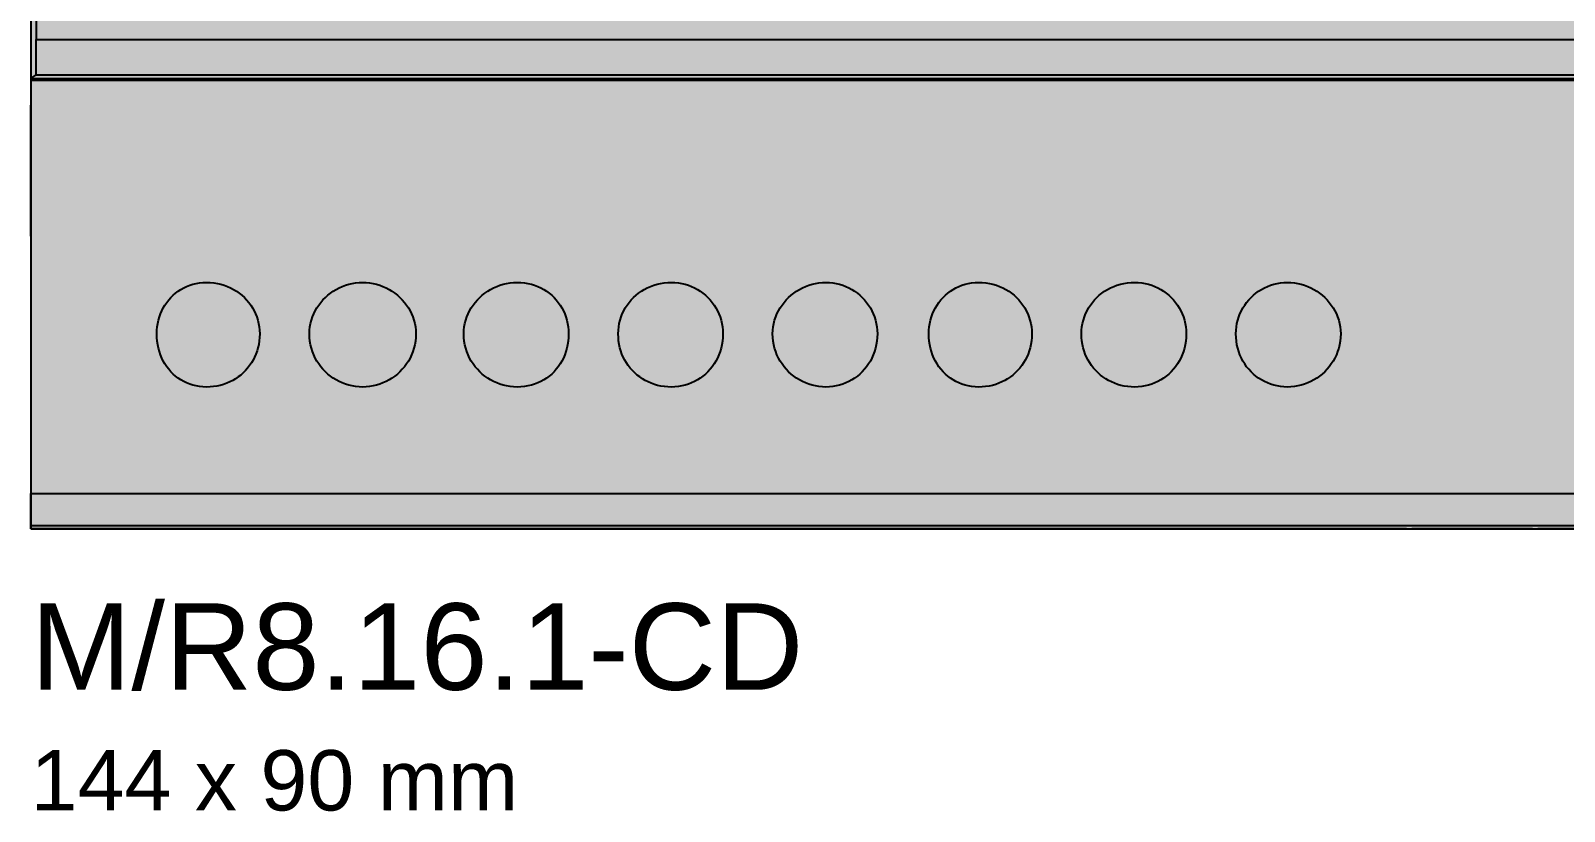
# Model space of a CAD drawing. Header units: millimetres. Extents: x 0 to 966, y -664 to 90.
# Drawn here: x 750 to 826.2, y -14 to 24.8 of the extents above; entities that cross this region are included whole.
import ezdxf

# ---------------------------------------------------------------- set-up
doc = ezdxf.new("R2010")
doc.units = ezdxf.units.MM
for name, color, linetype in [('HDL_BODY', 7, 'Continuous'), ('HDL_COLOUR', 7, 'Continuous'), ('HDL_DETAIL', 7, 'Continuous')]:
    doc.layers.add(name, color=color, linetype=linetype)
doc.styles.add('HDL_ARIAL', font='arial.ttf')

# ---------------------------------------------------------------- blocks, each defined once
blk = doc.blocks.new('M_R8.16.1-CD_FRONT')
at = {"layer": 'HDL_BODY', "true_color": 0x202126}
blk.add_hatch(color=250, dxfattribs=at).paths.add_polyline_path([(0, 0), (144, 0), (144, 90), (0, 90)])
at = {"layer": 'HDL_BODY', "true_color": 0x2a2a30}
blk.add_hatch(color=250, dxfattribs=at).paths.add_polyline_path([(0.4, 20.52), (143.6, 20.52), (143.6, 68.31), (0.4, 68.31)])
at = {"layer": 'HDL_BODY', "true_color": 0x23242a}
blk.add_hatch(color=250, dxfattribs=at).paths.add_polyline_path([(0.4, 0.5), (143.6, 0.5), (143.6, 19.8), (0.4, 19.8)])
at = {"layer": 'HDL_COLOUR', "true_color": 0x18191d}
for points in [[(11.376, 9.696), (11.371, 9.518), (11.354, 9.343), (11.328, 9.173), (11.291, 9.007), (11.245, 8.845), (11.189, 8.689), (11.124, 8.538), (11.05, 8.392), (10.967, 8.252), (10.877, 8.118), (10.778, 7.99), (10.671, 7.87), (10.558, 7.756), (10.437, 7.65), (10.309, 7.551), (10.175, 7.46), (10.035, 7.378), (9.889, 7.304), (9.738, 7.239), (9.581, 7.183), (9.42, 7.136), (9.254, 7.1), (9.083, 7.073), (8.909, 7.057), (8.731, 7.052), (8.556, 7.058), (8.386, 7.075), (8.219, 7.104), (8.058, 7.144), (7.901, 7.194), (7.749, 7.254), (7.603, 7.324), (7.463, 7.404), (7.329, 7.493), (7.202, 7.591), (7.081, 7.697), (6.967, 7.812), (6.86, 7.934), (6.761, 8.064), (6.671, 8.201), (6.588, 8.344), (6.514, 8.494), (6.449, 8.651), (6.393, 8.812), (6.346, 8.98), (6.309, 9.152), (6.283, 9.329), (6.267, 9.51), (6.261, 9.696), (6.267, 9.871), (6.283, 10.042), (6.309, 10.211), (6.346, 10.375), (6.393, 10.535), (6.449, 10.69), (6.514, 10.841), (6.588, 10.986), (6.671, 11.125), (6.761, 11.257), (6.86, 11.384), (6.967, 11.503), (7.081, 11.615), (7.202, 11.719), (7.329, 11.815), (7.463, 11.903), (7.603, 11.982), (7.749, 12.051), (7.901, 12.111), (8.058, 12.161), (8.219, 12.2), (8.386, 12.229), (8.556, 12.246), (8.731, 12.252), (8.916, 12.246), (9.097, 12.229), (9.275, 12.2), (9.447, 12.161), (9.614, 12.111), (9.776, 12.051), (9.933, 11.982), (10.083, 11.903), (10.226, 11.815), (10.363, 11.719), (10.493, 11.615), (10.615, 11.503), (10.73, 11.384), (10.836, 11.257), (10.934, 11.125), (11.023, 10.986), (11.103, 10.841), (11.173, 10.69), (11.234, 10.535), (11.284, 10.375), (11.324, 10.211), (11.353, 10.042), (11.37, 9.871), (11.376, 9.696)], [(19.136, 9.696), (19.13, 9.51), (19.111, 9.329), (19.08, 9.152), (19.038, 8.98), (18.985, 8.812), (18.921, 8.651), (18.847, 8.494), (18.764, 8.344), (18.671, 8.201), (18.569, 8.064), (18.46, 7.934), (18.342, 7.812), (18.217, 7.697), (18.086, 7.591), (17.947, 7.493), (17.803, 7.404), (17.654, 7.324), (17.499, 7.254), (17.34, 7.194), (17.176, 7.144), (17.009, 7.104), (16.839, 7.075), (16.666, 7.058), (16.49, 7.052), (16.315, 7.058), (16.142, 7.075), (15.972, 7.104), (15.805, 7.144), (15.641, 7.194), (15.482, 7.254), (15.327, 7.324), (15.177, 7.404), (15.033, 7.493), (14.895, 7.591), (14.763, 7.697), (14.639, 7.812), (14.521, 7.934), (14.411, 8.064), (14.31, 8.201), (14.217, 8.344), (14.134, 8.494), (14.06, 8.651), (13.996, 8.812), (13.943, 8.98), (13.901, 9.152), (13.87, 9.329), (13.851, 9.51), (13.845, 9.696), (13.851, 9.871), (13.87, 10.042), (13.901, 10.211), (13.943, 10.375), (13.996, 10.535), (14.06, 10.69), (14.134, 10.841), (14.217, 10.986), (14.31, 11.125), (14.411, 11.257), (14.521, 11.384), (14.639, 11.503), (14.763, 11.615), (14.895, 11.719), (15.033, 11.815), (15.177, 11.903), (15.327, 11.982), (15.482, 12.051), (15.641, 12.111), (15.805, 12.161), (15.972, 12.2), (16.142, 12.229), (16.315, 12.246), (16.49, 12.252), (16.666, 12.246), (16.839, 12.229), (17.009, 12.2), (17.176, 12.161), (17.34, 12.111), (17.499, 12.051), (17.654, 11.982), (17.803, 11.903), (17.947, 11.815), (18.086, 11.719), (18.217, 11.615), (18.342, 11.503), (18.46, 11.384), (18.569, 11.257), (18.671, 11.125), (18.764, 10.986), (18.847, 10.841), (18.921, 10.69), (18.985, 10.535), (19.038, 10.375), (19.08, 10.211), (19.111, 10.042), (19.13, 9.871), (19.136, 9.696)], [(26.719, 9.696), (26.714, 9.51), (26.698, 9.329), (26.671, 9.152), (26.634, 8.98), (26.587, 8.812), (26.531, 8.651), (26.465, 8.494), (26.39, 8.344), (26.306, 8.201), (26.213, 8.064), (26.112, 7.934), (26.003, 7.812), (25.886, 7.697), (25.762, 7.591), (25.63, 7.493), (25.491, 7.404), (25.346, 7.324), (25.194, 7.254), (25.036, 7.194), (24.872, 7.144), (24.702, 7.104), (24.527, 7.075), (24.347, 7.058), (24.162, 7.052), (23.987, 7.058), (23.814, 7.075), (23.643, 7.104), (23.476, 7.144), (23.313, 7.194), (23.154, 7.254), (22.999, 7.324), (22.849, 7.404), (22.705, 7.493), (22.567, 7.591), (22.435, 7.697), (22.31, 7.812), (22.193, 7.934), (22.083, 8.064), (21.982, 8.201), (21.889, 8.344), (21.806, 8.494), (21.732, 8.651), (21.668, 8.812), (21.615, 8.98), (21.573, 9.152), (21.542, 9.329), (21.523, 9.51), (21.517, 9.696), (21.523, 9.871), (21.542, 10.042), (21.573, 10.211), (21.615, 10.375), (21.668, 10.535), (21.732, 10.69), (21.806, 10.841), (21.889, 10.986), (21.982, 11.125), (22.083, 11.257), (22.193, 11.384), (22.31, 11.503), (22.435, 11.615), (22.567, 11.719), (22.705, 11.815), (22.849, 11.903), (22.999, 11.982), (23.154, 12.051), (23.313, 12.111), (23.476, 12.161), (23.643, 12.2), (23.814, 12.229), (23.987, 12.246), (24.162, 12.252), (24.347, 12.246), (24.527, 12.229), (24.702, 12.2), (24.872, 12.161), (25.036, 12.111), (25.194, 12.051), (25.346, 11.982), (25.491, 11.903), (25.63, 11.815), (25.762, 11.719), (25.886, 11.615), (26.003, 11.503), (26.112, 11.384), (26.213, 11.257), (26.306, 11.125), (26.39, 10.986), (26.465, 10.841), (26.531, 10.69), (26.587, 10.535), (26.634, 10.375), (26.671, 10.211), (26.698, 10.042), (26.714, 9.871), (26.719, 9.696)], [(34.39, 9.696), (34.384, 9.51), (34.366, 9.329), (34.338, 9.152), (34.298, 8.98), (34.248, 8.812), (34.189, 8.651), (34.119, 8.494), (34.04, 8.344), (33.953, 8.201), (33.857, 8.064), (33.752, 7.934), (33.64, 7.812), (33.521, 7.697), (33.395, 7.591), (33.262, 7.493), (33.123, 7.404), (32.978, 7.324), (32.828, 7.254), (32.672, 7.194), (32.512, 7.144), (32.348, 7.104), (32.18, 7.075), (32.008, 7.058), (31.833, 7.052), (31.655, 7.057), (31.481, 7.073), (31.311, 7.1), (31.145, 7.136), (30.983, 7.183), (30.827, 7.239), (30.675, 7.304), (30.53, 7.378), (30.389, 7.46), (30.255, 7.551), (30.128, 7.65), (30.007, 7.756), (29.893, 7.87), (29.787, 7.99), (29.688, 8.118), (29.597, 8.252), (29.515, 8.392), (29.441, 8.538), (29.376, 8.689), (29.32, 8.845), (29.273, 9.007), (29.237, 9.173), (29.21, 9.343), (29.194, 9.518), (29.188, 9.696), (29.194, 9.871), (29.212, 10.042), (29.241, 10.211), (29.28, 10.375), (29.331, 10.535), (29.391, 10.69), (29.461, 10.841), (29.541, 10.986), (29.63, 11.125), (29.728, 11.257), (29.835, 11.384), (29.949, 11.503), (30.072, 11.615), (30.202, 11.719), (30.338, 11.815), (30.482, 11.903), (30.632, 11.982), (30.788, 12.051), (30.95, 12.111), (31.117, 12.161), (31.29, 12.2), (31.467, 12.229), (31.648, 12.246), (31.833, 12.252), (32.008, 12.246), (32.18, 12.229), (32.348, 12.2), (32.512, 12.161), (32.672, 12.111), (32.828, 12.051), (32.978, 11.982), (33.123, 11.903), (33.262, 11.815), (33.395, 11.719), (33.521, 11.615), (33.64, 11.503), (33.752, 11.384), (33.857, 11.257), (33.953, 11.125), (34.04, 10.986), (34.119, 10.841), (34.189, 10.69), (34.248, 10.535), (34.298, 10.375), (34.338, 10.211), (34.366, 10.042), (34.384, 9.871), (34.39, 9.696)], [(42.062, 9.696), (42.056, 9.51), (42.039, 9.329), (42.01, 9.152), (41.971, 8.98), (41.921, 8.812), (41.861, 8.651), (41.792, 8.494), (41.713, 8.344), (41.625, 8.201), (41.529, 8.064), (41.425, 7.934), (41.313, 7.812), (41.194, 7.697), (41.067, 7.591), (40.934, 7.493), (40.795, 7.404), (40.65, 7.324), (40.5, 7.254), (40.345, 7.194), (40.185, 7.144), (40.02, 7.104), (39.852, 7.075), (39.68, 7.058), (39.506, 7.052), (39.33, 7.058), (39.157, 7.075), (38.987, 7.104), (38.82, 7.144), (38.656, 7.194), (38.497, 7.254), (38.342, 7.324), (38.193, 7.404), (38.049, 7.493), (37.91, 7.591), (37.779, 7.697), (37.654, 7.812), (37.536, 7.934), (37.426, 8.064), (37.325, 8.201), (37.232, 8.344), (37.149, 8.494), (37.075, 8.651), (37.011, 8.812), (36.958, 8.98), (36.916, 9.152), (36.885, 9.329), (36.866, 9.51), (36.86, 9.696), (36.866, 9.871), (36.885, 10.042), (36.916, 10.211), (36.958, 10.375), (37.011, 10.535), (37.075, 10.69), (37.149, 10.841), (37.232, 10.986), (37.325, 11.125), (37.426, 11.257), (37.536, 11.384), (37.654, 11.503), (37.779, 11.615), (37.91, 11.719), (38.049, 11.815), (38.193, 11.903), (38.342, 11.982), (38.497, 12.051), (38.656, 12.111), (38.82, 12.161), (38.987, 12.2), (39.157, 12.229), (39.33, 12.246), (39.506, 12.252), (39.68, 12.246), (39.852, 12.229), (40.02, 12.2), (40.185, 12.161), (40.345, 12.111), (40.5, 12.051), (40.65, 11.982), (40.795, 11.903), (40.934, 11.815), (41.067, 11.719), (41.194, 11.615), (41.313, 11.503), (41.425, 11.384), (41.529, 11.257), (41.625, 11.125), (41.713, 10.986), (41.792, 10.841), (41.861, 10.69), (41.921, 10.535), (41.971, 10.375), (42.01, 10.211), (42.039, 10.042), (42.056, 9.871), (42.062, 9.696)], [(49.734, 9.696), (49.729, 9.518), (49.713, 9.343), (49.686, 9.173), (49.65, 9.007), (49.603, 8.845), (49.547, 8.689), (49.482, 8.538), (49.408, 8.392), (49.326, 8.252), (49.235, 8.118), (49.136, 7.99), (49.03, 7.87), (48.916, 7.756), (48.796, 7.65), (48.668, 7.551), (48.534, 7.46), (48.394, 7.378), (48.248, 7.304), (48.097, 7.239), (47.94, 7.183), (47.778, 7.136), (47.612, 7.1), (47.442, 7.073), (47.267, 7.057), (47.089, 7.052), (46.914, 7.058), (46.744, 7.075), (46.578, 7.104), (46.416, 7.144), (46.26, 7.194), (46.108, 7.254), (45.962, 7.324), (45.822, 7.404), (45.688, 7.493), (45.561, 7.591), (45.44, 7.697), (45.326, 7.812), (45.22, 7.934), (45.121, 8.064), (45.03, 8.201), (44.948, 8.344), (44.874, 8.494), (44.809, 8.651), (44.753, 8.812), (44.706, 8.98), (44.67, 9.152), (44.643, 9.329), (44.627, 9.51), (44.622, 9.696), (44.627, 9.871), (44.643, 10.042), (44.67, 10.211), (44.706, 10.375), (44.753, 10.535), (44.809, 10.69), (44.874, 10.841), (44.948, 10.986), (45.03, 11.125), (45.121, 11.257), (45.22, 11.384), (45.326, 11.503), (45.44, 11.615), (45.561, 11.719), (45.688, 11.815), (45.822, 11.903), (45.962, 11.982), (46.108, 12.051), (46.26, 12.111), (46.416, 12.161), (46.578, 12.2), (46.744, 12.229), (46.914, 12.246), (47.089, 12.252), (47.274, 12.246), (47.456, 12.229), (47.633, 12.2), (47.806, 12.161), (47.973, 12.111), (48.135, 12.051), (48.291, 11.982), (48.441, 11.903), (48.585, 11.815), (48.722, 11.719), (48.852, 11.615), (48.974, 11.503), (49.089, 11.384), (49.195, 11.257), (49.293, 11.125), (49.382, 10.986), (49.462, 10.841), (49.532, 10.69), (49.592, 10.535), (49.643, 10.375), (49.682, 10.211), (49.711, 10.042), (49.729, 9.871), (49.734, 9.696)], [(57.407, 9.696), (57.401, 9.51), (57.384, 9.329), (57.355, 9.152), (57.315, 8.98), (57.266, 8.812), (57.206, 8.651), (57.136, 8.494), (57.058, 8.344), (56.97, 8.201), (56.874, 8.064), (56.77, 7.934), (56.658, 7.812), (56.538, 7.697), (56.412, 7.591), (56.279, 7.493), (56.14, 7.404), (55.995, 7.324), (55.845, 7.254), (55.69, 7.194), (55.53, 7.144), (55.365, 7.104), (55.197, 7.075), (55.025, 7.058), (54.85, 7.052), (54.672, 7.057), (54.498, 7.073), (54.327, 7.1), (54.161, 7.136), (53.999, 7.183), (53.843, 7.239), (53.691, 7.304), (53.545, 7.378), (53.405, 7.46), (53.271, 7.551), (53.144, 7.65), (53.023, 7.756), (52.909, 7.87), (52.803, 7.99), (52.704, 8.118), (52.613, 8.252), (52.531, 8.392), (52.457, 8.538), (52.392, 8.689), (52.336, 8.845), (52.289, 9.007), (52.253, 9.173), (52.226, 9.343), (52.21, 9.518), (52.205, 9.696), (52.211, 9.871), (52.228, 10.042), (52.257, 10.211), (52.296, 10.375), (52.347, 10.535), (52.407, 10.69), (52.477, 10.841), (52.557, 10.986), (52.646, 11.125), (52.744, 11.257), (52.851, 11.384), (52.965, 11.503), (53.087, 11.615), (53.217, 11.719), (53.354, 11.815), (53.498, 11.903), (53.648, 11.982), (53.804, 12.051), (53.966, 12.111), (54.134, 12.161), (54.306, 12.2), (54.483, 12.229), (54.665, 12.246), (54.85, 12.252), (55.025, 12.246), (55.197, 12.229), (55.365, 12.2), (55.53, 12.161), (55.69, 12.111), (55.845, 12.051), (55.995, 11.982), (56.14, 11.903), (56.279, 11.815), (56.412, 11.719), (56.538, 11.615), (56.658, 11.503), (56.77, 11.384), (56.874, 11.257), (56.97, 11.125), (57.058, 10.986), (57.136, 10.841), (57.206, 10.69), (57.266, 10.535), (57.315, 10.375), (57.355, 10.211), (57.384, 10.042), (57.401, 9.871), (57.407, 9.696)], [(65.079, 9.696), (65.073, 9.51), (65.054, 9.329), (65.023, 9.152), (64.981, 8.98), (64.928, 8.812), (64.864, 8.651), (64.79, 8.494), (64.707, 8.344), (64.614, 8.201), (64.513, 8.064), (64.403, 7.934), (64.285, 7.812), (64.161, 7.697), (64.029, 7.591), (63.891, 7.493), (63.746, 7.404), (63.597, 7.324), (63.442, 7.254), (63.283, 7.194), (63.119, 7.144), (62.952, 7.104), (62.782, 7.075), (62.609, 7.058), (62.434, 7.052), (62.259, 7.058), (62.087, 7.075), (61.919, 7.104), (61.754, 7.144), (61.594, 7.194), (61.439, 7.254), (61.288, 7.324), (61.143, 7.404), (61.004, 7.493), (60.871, 7.591), (60.744, 7.697), (60.625, 7.812), (60.513, 7.934), (60.408, 8.064), (60.312, 8.201), (60.224, 8.344), (60.145, 8.494), (60.076, 8.651), (60.016, 8.812), (59.966, 8.98), (59.926, 9.152), (59.898, 9.329), (59.88, 9.51), (59.874, 9.696), (59.88, 9.871), (59.898, 10.042), (59.926, 10.211), (59.966, 10.375), (60.016, 10.535), (60.076, 10.69), (60.145, 10.841), (60.224, 10.986), (60.312, 11.125), (60.408, 11.257), (60.513, 11.384), (60.625, 11.503), (60.744, 11.615), (60.871, 11.719), (61.004, 11.815), (61.143, 11.903), (61.288, 11.982), (61.439, 12.051), (61.594, 12.111), (61.754, 12.161), (61.919, 12.2), (62.087, 12.229), (62.259, 12.246), (62.434, 12.252), (62.609, 12.246), (62.782, 12.229), (62.952, 12.2), (63.119, 12.161), (63.283, 12.111), (63.442, 12.051), (63.597, 11.982), (63.746, 11.903), (63.891, 11.815), (64.029, 11.719), (64.161, 11.615), (64.285, 11.503), (64.403, 11.384), (64.513, 11.257), (64.614, 11.125), (64.707, 10.986), (64.79, 10.841), (64.864, 10.69), (64.928, 10.535), (64.981, 10.375), (65.023, 10.211), (65.054, 10.042), (65.073, 9.871), (65.079, 9.696)]]:
    blk.add_hatch(color=250, dxfattribs=at).paths.add_polyline_path(points)
at = {"layer": 'HDL_DETAIL', "color": 251, "true_color": 0x52555c}
for points in [[(0.001, 0), (144, 0), (144, 89.999), (0.001, 89.999), (0.001, 0)], [(0.001, 22.301), (144, 22.301), (144, 67.61), (0.001, 67.61), (0.001, 22.301)], [(0, 20.803), (0, 20.803)], [(0, 20.803), (0, 20.803)], [(0, 20.803), (0, 20.803)], [(0, 20.803), (0, 20.803)], [(0, 20.803), (0, 20.803)], [(0, 20.803), (0, 20.803)], [(0, 20.803), (0, 20.803)], [(0, 20.803), (0, 20.803)], [(0, 20.803), (0, 20.803)], [(0, 20.803), (0, 20.803)], [(0, 20.803), (0, 20.803)], [(0, 20.803), (0, 20.803)], [(0, 20.803), (0, 20.803)], [(0, 20.803), (0, 20.803)], [(0, 20.803), (0, 20.803)], [(0, 20.803), (0, 20.803)], [(0, 20.803), (0, 20.803)], [(0, 20.803), (0, 20.803)], [(0, 20.803), (0, 20.803)], [(0, 20.803), (0, 20.803)], [(0, 20.803), (0, 20.803)], [(0, 14.808), (0, 14.808)], [(0, 14.808), (0, 14.808)], [(0, 14.808), (0, 14.808)], [(0, 14.808), (0, 14.808)], [(0, 14.808), (0, 14.808)], [(0, 14.808), (0, 14.808)], [(0, 14.808), (0, 14.808)], [(0, 14.808), (0, 14.808)], [(0, 14.808), (0, 14.808)], [(0, 14.808), (0, 14.808)], [(0, 14.808), (0, 14.808)], [(0, 14.808), (0, 14.808)], [(0, 14.808), (0, 14.808)], [(0, 14.808), (0, 14.808)], [(0, 14.808), (0, 14.808)], [(0, 14.808), (0, 14.808)], [(0, 14.808), (0, 14.808)], [(0, 14.808), (0, 14.808)], [(0, 14.808), (0, 14.808)], [(0, 14.808), (0, 14.808)], [(0, 14.808), (0, 14.808)], [(11.376, 9.696), (11.371, 9.518), (11.354, 9.343), (11.328, 9.173), (11.291, 9.007), (11.245, 8.845), (11.189, 8.689), (11.124, 8.538), (11.05, 8.392), (10.967, 8.252), (10.877, 8.118), (10.778, 7.99), (10.671, 7.87), (10.558, 7.756), (10.437, 7.65), (10.309, 7.551), (10.175, 7.46), (10.035, 7.378), (9.889, 7.304), (9.738, 7.239), (9.581, 7.183), (9.42, 7.136), (9.254, 7.1), (9.083, 7.073), (8.909, 7.057), (8.731, 7.052), (8.556, 7.058), (8.386, 7.075), (8.219, 7.104), (8.058, 7.144), (7.901, 7.194), (7.749, 7.254), (7.603, 7.324), (7.463, 7.404), (7.329, 7.493), (7.202, 7.591), (7.081, 7.697), (6.967, 7.812), (6.86, 7.934), (6.761, 8.064), (6.671, 8.201), (6.588, 8.344), (6.514, 8.494), (6.449, 8.651), (6.393, 8.812), (6.346, 8.98), (6.309, 9.152), (6.283, 9.329), (6.267, 9.51), (6.261, 9.696), (6.267, 9.871), (6.283, 10.042), (6.309, 10.211), (6.346, 10.375), (6.393, 10.535), (6.449, 10.69), (6.514, 10.841), (6.588, 10.986), (6.671, 11.125), (6.761, 11.257), (6.86, 11.384), (6.967, 11.503), (7.081, 11.615), (7.202, 11.719), (7.329, 11.815), (7.463, 11.903), (7.603, 11.982), (7.749, 12.051), (7.901, 12.111), (8.058, 12.161), (8.219, 12.2), (8.386, 12.229), (8.556, 12.246), (8.731, 12.252), (8.916, 12.246), (9.097, 12.229), (9.275, 12.2), (9.447, 12.161), (9.614, 12.111), (9.776, 12.051), (9.933, 11.982), (10.083, 11.903), (10.226, 11.815), (10.363, 11.719), (10.493, 11.615), (10.615, 11.503), (10.73, 11.384), (10.836, 11.257), (10.934, 11.125), (11.023, 10.986), (11.103, 10.841), (11.173, 10.69), (11.234, 10.535), (11.284, 10.375), (11.324, 10.211), (11.353, 10.042), (11.37, 9.871), (11.376, 9.696)], [(19.136, 9.696), (19.13, 9.51), (19.111, 9.329), (19.08, 9.152), (19.038, 8.98), (18.985, 8.812), (18.921, 8.651), (18.847, 8.494), (18.764, 8.344), (18.671, 8.201), (18.569, 8.064), (18.46, 7.934), (18.342, 7.812), (18.217, 7.697), (18.086, 7.591), (17.947, 7.493), (17.803, 7.404), (17.654, 7.324), (17.499, 7.254), (17.34, 7.194), (17.176, 7.144), (17.009, 7.104), (16.839, 7.075), (16.666, 7.058), (16.49, 7.052), (16.315, 7.058), (16.142, 7.075), (15.972, 7.104), (15.805, 7.144), (15.641, 7.194), (15.482, 7.254), (15.327, 7.324), (15.177, 7.404), (15.033, 7.493), (14.895, 7.591), (14.763, 7.697), (14.639, 7.812), (14.521, 7.934), (14.411, 8.064), (14.31, 8.201), (14.217, 8.344), (14.134, 8.494), (14.06, 8.651), (13.996, 8.812), (13.943, 8.98), (13.901, 9.152), (13.87, 9.329), (13.851, 9.51), (13.845, 9.696), (13.851, 9.871), (13.87, 10.042), (13.901, 10.211), (13.943, 10.375), (13.996, 10.535), (14.06, 10.69), (14.134, 10.841), (14.217, 10.986), (14.31, 11.125), (14.411, 11.257), (14.521, 11.384), (14.639, 11.503), (14.763, 11.615), (14.895, 11.719), (15.033, 11.815), (15.177, 11.903), (15.327, 11.982), (15.482, 12.051), (15.641, 12.111), (15.805, 12.161), (15.972, 12.2), (16.142, 12.229), (16.315, 12.246), (16.49, 12.252), (16.666, 12.246), (16.839, 12.229), (17.009, 12.2), (17.176, 12.161), (17.34, 12.111), (17.499, 12.051), (17.654, 11.982), (17.803, 11.903), (17.947, 11.815), (18.086, 11.719), (18.217, 11.615), (18.342, 11.503), (18.46, 11.384), (18.569, 11.257), (18.671, 11.125), (18.764, 10.986), (18.847, 10.841), (18.921, 10.69), (18.985, 10.535), (19.038, 10.375), (19.08, 10.211), (19.111, 10.042), (19.13, 9.871), (19.136, 9.696)], [(26.719, 9.696), (26.714, 9.51), (26.698, 9.329), (26.671, 9.152), (26.634, 8.98), (26.587, 8.812), (26.531, 8.651), (26.465, 8.494), (26.39, 8.344), (26.306, 8.201), (26.213, 8.064), (26.112, 7.934), (26.003, 7.812), (25.886, 7.697), (25.762, 7.591), (25.63, 7.493), (25.491, 7.404), (25.346, 7.324), (25.194, 7.254), (25.036, 7.194), (24.872, 7.144), (24.702, 7.104), (24.527, 7.075), (24.347, 7.058), (24.162, 7.052), (23.987, 7.058), (23.814, 7.075), (23.643, 7.104), (23.476, 7.144), (23.313, 7.194), (23.154, 7.254), (22.999, 7.324), (22.849, 7.404), (22.705, 7.493), (22.567, 7.591), (22.435, 7.697), (22.31, 7.812), (22.193, 7.934), (22.083, 8.064), (21.982, 8.201), (21.889, 8.344), (21.806, 8.494), (21.732, 8.651), (21.668, 8.812), (21.615, 8.98), (21.573, 9.152), (21.542, 9.329), (21.523, 9.51), (21.517, 9.696), (21.523, 9.871), (21.542, 10.042), (21.573, 10.211), (21.615, 10.375), (21.668, 10.535), (21.732, 10.69), (21.806, 10.841), (21.889, 10.986), (21.982, 11.125), (22.083, 11.257), (22.193, 11.384), (22.31, 11.503), (22.435, 11.615), (22.567, 11.719), (22.705, 11.815), (22.849, 11.903), (22.999, 11.982), (23.154, 12.051), (23.313, 12.111), (23.476, 12.161), (23.643, 12.2), (23.814, 12.229), (23.987, 12.246), (24.162, 12.252), (24.347, 12.246), (24.527, 12.229), (24.702, 12.2), (24.872, 12.161), (25.036, 12.111), (25.194, 12.051), (25.346, 11.982), (25.491, 11.903), (25.63, 11.815), (25.762, 11.719), (25.886, 11.615), (26.003, 11.503), (26.112, 11.384), (26.213, 11.257), (26.306, 11.125), (26.39, 10.986), (26.465, 10.841), (26.531, 10.69), (26.587, 10.535), (26.634, 10.375), (26.671, 10.211), (26.698, 10.042), (26.714, 9.871), (26.719, 9.696)], [(34.39, 9.696), (34.384, 9.51), (34.366, 9.329), (34.338, 9.152), (34.298, 8.98), (34.248, 8.812), (34.189, 8.651), (34.119, 8.494), (34.04, 8.344), (33.953, 8.201), (33.857, 8.064), (33.752, 7.934), (33.64, 7.812), (33.521, 7.697), (33.395, 7.591), (33.262, 7.493), (33.123, 7.404), (32.978, 7.324), (32.828, 7.254), (32.672, 7.194), (32.512, 7.144), (32.348, 7.104), (32.18, 7.075), (32.008, 7.058), (31.833, 7.052), (31.655, 7.057), (31.481, 7.073), (31.311, 7.1), (31.145, 7.136), (30.983, 7.183), (30.827, 7.239), (30.675, 7.304), (30.53, 7.378), (30.389, 7.46), (30.255, 7.551), (30.128, 7.65), (30.007, 7.756), (29.893, 7.87), (29.787, 7.99), (29.688, 8.118), (29.597, 8.252), (29.515, 8.392), (29.441, 8.538), (29.376, 8.689), (29.32, 8.845), (29.273, 9.007), (29.237, 9.173), (29.21, 9.343), (29.194, 9.518), (29.188, 9.696), (29.194, 9.871), (29.212, 10.042), (29.241, 10.211), (29.28, 10.375), (29.331, 10.535), (29.391, 10.69), (29.461, 10.841), (29.541, 10.986), (29.63, 11.125), (29.728, 11.257), (29.835, 11.384), (29.949, 11.503), (30.072, 11.615), (30.202, 11.719), (30.338, 11.815), (30.482, 11.903), (30.632, 11.982), (30.788, 12.051), (30.95, 12.111), (31.117, 12.161), (31.29, 12.2), (31.467, 12.229), (31.648, 12.246), (31.833, 12.252), (32.008, 12.246), (32.18, 12.229), (32.348, 12.2), (32.512, 12.161), (32.672, 12.111), (32.828, 12.051), (32.978, 11.982), (33.123, 11.903), (33.262, 11.815), (33.395, 11.719), (33.521, 11.615), (33.64, 11.503), (33.752, 11.384), (33.857, 11.257), (33.953, 11.125), (34.04, 10.986), (34.119, 10.841), (34.189, 10.69), (34.248, 10.535), (34.298, 10.375), (34.338, 10.211), (34.366, 10.042), (34.384, 9.871), (34.39, 9.696)], [(42.062, 9.696), (42.056, 9.51), (42.039, 9.329), (42.01, 9.152), (41.971, 8.98), (41.921, 8.812), (41.861, 8.651), (41.792, 8.494), (41.713, 8.344), (41.625, 8.201), (41.529, 8.064), (41.425, 7.934), (41.313, 7.812), (41.194, 7.697), (41.067, 7.591), (40.934, 7.493), (40.795, 7.404), (40.65, 7.324), (40.5, 7.254), (40.345, 7.194), (40.185, 7.144), (40.02, 7.104), (39.852, 7.075), (39.68, 7.058), (39.506, 7.052), (39.33, 7.058), (39.157, 7.075), (38.987, 7.104), (38.82, 7.144), (38.656, 7.194), (38.497, 7.254), (38.342, 7.324), (38.193, 7.404), (38.049, 7.493), (37.91, 7.591), (37.779, 7.697), (37.654, 7.812), (37.536, 7.934), (37.426, 8.064), (37.325, 8.201), (37.232, 8.344), (37.149, 8.494), (37.075, 8.651), (37.011, 8.812), (36.958, 8.98), (36.916, 9.152), (36.885, 9.329), (36.866, 9.51), (36.86, 9.696), (36.866, 9.871), (36.885, 10.042), (36.916, 10.211), (36.958, 10.375), (37.011, 10.535), (37.075, 10.69), (37.149, 10.841), (37.232, 10.986), (37.325, 11.125), (37.426, 11.257), (37.536, 11.384), (37.654, 11.503), (37.779, 11.615), (37.91, 11.719), (38.049, 11.815), (38.193, 11.903), (38.342, 11.982), (38.497, 12.051), (38.656, 12.111), (38.82, 12.161), (38.987, 12.2), (39.157, 12.229), (39.33, 12.246), (39.506, 12.252), (39.68, 12.246), (39.852, 12.229), (40.02, 12.2), (40.185, 12.161), (40.345, 12.111), (40.5, 12.051), (40.65, 11.982), (40.795, 11.903), (40.934, 11.815), (41.067, 11.719), (41.194, 11.615), (41.313, 11.503), (41.425, 11.384), (41.529, 11.257), (41.625, 11.125), (41.713, 10.986), (41.792, 10.841), (41.861, 10.69), (41.921, 10.535), (41.971, 10.375), (42.01, 10.211), (42.039, 10.042), (42.056, 9.871), (42.062, 9.696)], [(49.734, 9.696), (49.729, 9.518), (49.713, 9.343), (49.686, 9.173), (49.65, 9.007), (49.603, 8.845), (49.547, 8.689), (49.482, 8.538), (49.408, 8.392), (49.326, 8.252), (49.235, 8.118), (49.136, 7.99), (49.03, 7.87), (48.916, 7.756), (48.796, 7.65), (48.668, 7.551), (48.534, 7.46), (48.394, 7.378), (48.248, 7.304), (48.097, 7.239), (47.94, 7.183), (47.778, 7.136), (47.612, 7.1), (47.442, 7.073), (47.267, 7.057), (47.089, 7.052), (46.914, 7.058), (46.744, 7.075), (46.578, 7.104), (46.416, 7.144), (46.26, 7.194), (46.108, 7.254), (45.962, 7.324), (45.822, 7.404), (45.688, 7.493), (45.561, 7.591), (45.44, 7.697), (45.326, 7.812), (45.22, 7.934), (45.121, 8.064), (45.03, 8.201), (44.948, 8.344), (44.874, 8.494), (44.809, 8.651), (44.753, 8.812), (44.706, 8.98), (44.67, 9.152), (44.643, 9.329), (44.627, 9.51), (44.622, 9.696), (44.627, 9.871), (44.643, 10.042), (44.67, 10.211), (44.706, 10.375), (44.753, 10.535), (44.809, 10.69), (44.874, 10.841), (44.948, 10.986), (45.03, 11.125), (45.121, 11.257), (45.22, 11.384), (45.326, 11.503), (45.44, 11.615), (45.561, 11.719), (45.688, 11.815), (45.822, 11.903), (45.962, 11.982), (46.108, 12.051), (46.26, 12.111), (46.416, 12.161), (46.578, 12.2), (46.744, 12.229), (46.914, 12.246), (47.089, 12.252), (47.274, 12.246), (47.456, 12.229), (47.633, 12.2), (47.806, 12.161), (47.973, 12.111), (48.135, 12.051), (48.291, 11.982), (48.441, 11.903), (48.585, 11.815), (48.722, 11.719), (48.852, 11.615), (48.974, 11.503), (49.089, 11.384), (49.195, 11.257), (49.293, 11.125), (49.382, 10.986), (49.462, 10.841), (49.532, 10.69), (49.592, 10.535), (49.643, 10.375), (49.682, 10.211), (49.711, 10.042), (49.729, 9.871), (49.734, 9.696)], [(57.407, 9.696), (57.401, 9.51), (57.384, 9.329), (57.355, 9.152), (57.315, 8.98), (57.266, 8.812), (57.206, 8.651), (57.136, 8.494), (57.058, 8.344), (56.97, 8.201), (56.874, 8.064), (56.77, 7.934), (56.658, 7.812), (56.538, 7.697), (56.412, 7.591), (56.279, 7.493), (56.14, 7.404), (55.995, 7.324), (55.845, 7.254), (55.69, 7.194), (55.53, 7.144), (55.365, 7.104), (55.197, 7.075), (55.025, 7.058), (54.85, 7.052), (54.672, 7.057), (54.498, 7.073), (54.327, 7.1), (54.161, 7.136), (53.999, 7.183), (53.843, 7.239), (53.691, 7.304), (53.545, 7.378), (53.405, 7.46), (53.271, 7.551), (53.144, 7.65), (53.023, 7.756), (52.909, 7.87), (52.803, 7.99), (52.704, 8.118), (52.613, 8.252), (52.531, 8.392), (52.457, 8.538), (52.392, 8.689), (52.336, 8.845), (52.289, 9.007), (52.253, 9.173), (52.226, 9.343), (52.21, 9.518), (52.205, 9.696), (52.211, 9.871), (52.228, 10.042), (52.257, 10.211), (52.296, 10.375), (52.347, 10.535), (52.407, 10.69), (52.477, 10.841), (52.557, 10.986), (52.646, 11.125), (52.744, 11.257), (52.851, 11.384), (52.965, 11.503), (53.087, 11.615), (53.217, 11.719), (53.354, 11.815), (53.498, 11.903), (53.648, 11.982), (53.804, 12.051), (53.966, 12.111), (54.134, 12.161), (54.306, 12.2), (54.483, 12.229), (54.665, 12.246), (54.85, 12.252), (55.025, 12.246), (55.197, 12.229), (55.365, 12.2), (55.53, 12.161), (55.69, 12.111), (55.845, 12.051), (55.995, 11.982), (56.14, 11.903), (56.279, 11.815), (56.412, 11.719), (56.538, 11.615), (56.658, 11.503), (56.77, 11.384), (56.874, 11.257), (56.97, 11.125), (57.058, 10.986), (57.136, 10.841), (57.206, 10.69), (57.266, 10.535), (57.315, 10.375), (57.355, 10.211), (57.384, 10.042), (57.401, 9.871), (57.407, 9.696)], [(65.079, 9.696), (65.073, 9.51), (65.054, 9.329), (65.023, 9.152), (64.981, 8.98), (64.928, 8.812), (64.864, 8.651), (64.79, 8.494), (64.707, 8.344), (64.614, 8.201), (64.513, 8.064), (64.403, 7.934), (64.285, 7.812), (64.161, 7.697), (64.029, 7.591), (63.891, 7.493), (63.746, 7.404), (63.597, 7.324), (63.442, 7.254), (63.283, 7.194), (63.119, 7.144), (62.952, 7.104), (62.782, 7.075), (62.609, 7.058), (62.434, 7.052), (62.259, 7.058), (62.087, 7.075), (61.919, 7.104), (61.754, 7.144), (61.594, 7.194), (61.439, 7.254), (61.288, 7.324), (61.143, 7.404), (61.004, 7.493), (60.871, 7.591), (60.744, 7.697), (60.625, 7.812), (60.513, 7.934), (60.408, 8.064), (60.312, 8.201), (60.224, 8.344), (60.145, 8.494), (60.076, 8.651), (60.016, 8.812), (59.966, 8.98), (59.926, 9.152), (59.898, 9.329), (59.88, 9.51), (59.874, 9.696), (59.88, 9.871), (59.898, 10.042), (59.926, 10.211), (59.966, 10.375), (60.016, 10.535), (60.076, 10.69), (60.145, 10.841), (60.224, 10.986), (60.312, 11.125), (60.408, 11.257), (60.513, 11.384), (60.625, 11.503), (60.744, 11.615), (60.871, 11.719), (61.004, 11.815), (61.143, 11.903), (61.288, 11.982), (61.439, 12.051), (61.594, 12.111), (61.754, 12.161), (61.919, 12.2), (62.087, 12.229), (62.259, 12.246), (62.434, 12.252), (62.609, 12.246), (62.782, 12.229), (62.952, 12.2), (63.119, 12.161), (63.283, 12.111), (63.442, 12.051), (63.597, 11.982), (63.746, 11.903), (63.891, 11.815), (64.029, 11.719), (64.161, 11.615), (64.285, 11.503), (64.403, 11.384), (64.513, 11.257), (64.614, 11.125), (64.707, 10.986), (64.79, 10.841), (64.864, 10.69), (64.928, 10.535), (64.981, 10.375), (65.023, 10.211), (65.054, 10.042), (65.073, 9.871), (65.079, 9.696)], [(0, 10.401), (0, 10.401)], [(0, 10.401), (0, 10.401)], [(0, 10.401), (0, 10.401)], [(0, 10.401), (0, 10.401)], [(0, 10.401), (0, 10.401)], [(0, 10.401), (0, 10.401)], [(0, 10.401), (0, 10.401)], [(0, 10.401), (0, 10.401)], [(0, 10.401), (0, 10.401)], [(0, 10.401), (0, 10.401)], [(0, 10.401), (0, 10.401)], [(0, 10.401), (0, 10.401)], [(0, 10.401), (0, 10.401)], [(0, 10.401), (0, 10.401)], [(0, 10.401), (0, 10.401)], [(0, 10.401), (0, 10.401)], [(0, 10.401), (0, 10.401)], [(0, 10.401), (0, 10.401)], [(0, 10.401), (0, 10.401)], [(0, 10.401), (0, 10.401)], [(0, 10.401), (0, 10.401)], [(65.255, 0), (65.255, 0)], [(65.255, 0), (65.255, 0)], [(65.255, 0), (65.255, 0)], [(65.255, 0), (65.255, 0)], [(65.255, 0), (65.255, 0)], [(65.255, 0), (65.255, 0)], [(65.255, 0), (65.255, 0)], [(65.255, 0), (65.255, 0)], [(65.255, 0), (65.255, 0)], [(65.255, 0), (65.255, 0)], [(65.255, 0), (65.255, 0)], [(65.255, 0), (65.255, 0)], [(65.255, 0), (65.255, 0)], [(65.255, 0), (65.255, 0)], [(65.255, 0), (65.255, 0)], [(65.255, 0), (65.255, 0)], [(65.255, 0), (65.255, 0)], [(65.255, 0), (65.255, 0)], [(65.255, 0), (65.255, 0)], [(65.255, 0), (65.255, 0)], [(65.255, 0), (65.255, 0)], [(68.606, 0), (68.606, 0)], [(68.606, 0), (68.606, 0)], [(68.606, 0), (68.606, 0)], [(68.606, 0), (68.606, 0)], [(68.606, 0), (68.606, 0)], [(68.606, 0), (68.606, 0)], [(68.606, 0), (68.606, 0)], [(68.606, 0), (68.606, 0)], [(68.606, 0), (68.606, 0)], [(68.606, 0), (68.606, 0)], [(68.606, 0), (68.606, 0)], [(68.606, 0), (68.606, 0)], [(68.606, 0), (68.606, 0)], [(68.606, 0), (68.606, 0)], [(68.606, 0), (68.606, 0)], [(68.606, 0), (68.606, 0)], [(68.606, 0), (68.606, 0)], [(68.606, 0), (68.606, 0)], [(68.606, 0), (68.606, 0)], [(68.606, 0), (68.606, 0)], [(68.606, 0), (68.606, 0)], [(74.603, 0), (74.603, 0)], [(74.603, 0), (74.603, 0)], [(74.603, 0), (74.603, 0)], [(74.603, 0), (74.603, 0)], [(74.603, 0), (74.603, 0)], [(74.603, 0), (74.603, 0)], [(74.603, 0), (74.603, 0)], [(74.603, 0), (74.603, 0)], [(74.603, 0), (74.603, 0)], [(74.603, 0), (74.603, 0)], [(74.603, 0), (74.603, 0)], [(74.603, 0), (74.603, 0)], [(74.603, 0), (74.603, 0)], [(74.603, 0), (74.603, 0)], [(74.603, 0), (74.603, 0)], [(74.603, 0), (74.603, 0)], [(74.603, 0), (74.603, 0)], [(74.603, 0), (74.603, 0)], [(74.603, 0), (74.603, 0)], [(74.603, 0), (74.603, 0)], [(74.603, 0), (74.603, 0)]]:
    blk.add_lwpolyline(points, close=True, dxfattribs=at)
for points in [[(0.265, 26.091), (0.265, 25.474), (0.265, 24.946), (0.265, 24.328)], [(0, 25.21), (0, 25.122), (0, 24.857), (0, 23.271)], [(0.265, 22.566), (0.265, 22.654), (0.265, 22.918), (0.265, 24.328)], [(0.265, 24.328), (142.943, 24.328)], [(0.265, 24.328), (142.943, 24.328)], [(0.265, 24.328), (142.943, 24.328)], [(0.265, 24.328), (142.943, 24.328)], [(0.265, 24.328), (142.943, 24.328)], [(0.265, 24.328), (142.943, 24.328)], [(0.265, 24.328), (142.943, 24.328)], [(0.265, 24.328), (142.943, 24.328)], [(0.265, 24.328), (142.943, 24.328)], [(0.265, 24.328), (142.943, 24.328)], [(0.265, 24.328), (142.943, 24.328)], [(0.265, 24.328), (142.943, 24.328)], [(0.265, 24.328), (142.943, 24.328)], [(0.265, 24.328), (142.943, 24.328)], [(0.265, 24.328), (142.943, 24.328)], [(0.265, 24.328), (142.943, 24.328)], [(0.265, 24.328), (142.943, 24.328)], [(0.265, 24.328), (142.943, 24.328)], [(0.265, 24.328), (142.943, 24.328)], [(0.265, 24.328), (142.943, 24.328)], [(0.265, 24.328), (142.943, 24.328)], [(0, 23.271), (0, 21.067)], [(0, 23.271), (0, 21.067)], [(0, 23.271), (0, 21.067)], [(0, 23.271), (0, 21.067)], [(0, 23.271), (0, 21.067)], [(0, 23.271), (0, 21.067)], [(0, 23.271), (0, 21.067)], [(0, 23.271), (0, 21.067)], [(0, 23.271), (0, 21.067)], [(0, 23.271), (0, 21.067)], [(0, 23.271), (0, 21.067)], [(0, 23.271), (0, 21.067)], [(0, 23.271), (0, 21.067)], [(0, 23.271), (0, 21.067)], [(0, 23.271), (0, 21.067)], [(0, 23.271), (0, 21.067)], [(0, 23.271), (0, 21.067)], [(0, 23.271), (0, 21.067)], [(0, 23.271), (0, 21.067)], [(0, 23.271), (0, 21.067)], [(0, 23.271), (0, 21.067)], [(0.001, 22.389), (0.265, 22.566)], [(0.001, 22.389), (0.265, 22.566)], [(0.001, 22.389), (0.265, 22.566)], [(0.001, 22.389), (0.265, 22.566)], [(0.001, 22.389), (0.265, 22.566)], [(0.001, 22.389), (0.265, 22.566)], [(0.001, 22.389), (0.265, 22.566)], [(0.001, 22.389), (0.265, 22.566)], [(0.001, 22.389), (0.265, 22.566)], [(0.001, 22.389), (0.265, 22.566)], [(0.001, 22.389), (0.265, 22.566)], [(0.001, 22.389), (0.265, 22.566)], [(0.001, 22.389), (0.265, 22.566)], [(0.001, 22.389), (0.265, 22.566)], [(0.001, 22.389), (0.265, 22.566)], [(0.001, 22.389), (0.265, 22.566)], [(0.001, 22.389), (0.265, 22.566)], [(0.001, 22.389), (0.265, 22.566)], [(0.001, 22.389), (0.265, 22.566)], [(0.001, 22.389), (0.265, 22.566)], [(0.001, 22.389), (0.265, 22.566)], [(0.001, 22.389), (0.001, 1.763)], [(0.001, 22.389), (0.001, 1.763)], [(0.001, 22.389), (0.001, 1.763)], [(0.001, 22.389), (0.001, 1.763)], [(0.001, 22.389), (0.001, 1.763)], [(0.001, 22.389), (0.001, 1.763)], [(0.001, 22.389), (0.001, 1.763)], [(0.001, 22.389), (0.001, 1.763)], [(0.001, 22.389), (0.001, 1.763)], [(0.001, 22.389), (0.001, 1.763)], [(0.001, 22.389), (0.001, 1.763)], [(0.001, 22.389), (0.001, 1.763)], [(0.001, 22.389), (0.001, 1.763)], [(0.001, 22.389), (0.001, 1.763)], [(0.001, 22.389), (0.001, 1.763)], [(0.001, 22.389), (0.001, 1.763)], [(0.001, 22.389), (0.001, 1.763)], [(0.001, 22.389), (0.001, 1.763)], [(0.001, 22.389), (0.001, 1.763)], [(0.001, 22.389), (0.001, 1.763)], [(0.001, 22.389), (0.001, 1.763)], [(0.001, 22.389), (143.205, 22.389)], [(0.001, 22.389), (143.205, 22.389)], [(0.001, 22.389), (143.205, 22.389)], [(0.001, 22.389), (143.205, 22.389)], [(0.001, 22.389), (143.205, 22.389)], [(0.001, 22.389), (143.205, 22.389)], [(0.001, 22.389), (143.205, 22.389)], [(0.001, 22.389), (143.205, 22.389)], [(0.001, 22.389), (143.205, 22.389)], [(0.001, 22.389), (143.205, 22.389)], [(0.001, 22.389), (143.205, 22.389)], [(0.001, 22.389), (143.205, 22.389)], [(0.001, 22.389), (143.205, 22.389)], [(0.001, 22.389), (143.205, 22.389)], [(0.001, 22.389), (143.205, 22.389)], [(0.001, 22.389), (143.205, 22.389)], [(0.001, 22.389), (143.205, 22.389)], [(0.001, 22.389), (143.205, 22.389)], [(0.001, 22.389), (143.205, 22.389)], [(0.001, 22.389), (143.205, 22.389)], [(0.001, 22.389), (143.205, 22.389)], [(0.265, 22.566), (143.03, 22.566)], [(0.265, 22.566), (143.03, 22.566)], [(0.265, 22.566), (143.03, 22.566)], [(0.265, 22.566), (143.03, 22.566)], [(0.265, 22.566), (143.03, 22.566)], [(0.265, 22.566), (143.03, 22.566)], [(0.265, 22.566), (143.03, 22.566)], [(0.265, 22.566), (143.03, 22.566)], [(0.265, 22.566), (143.03, 22.566)], [(0.265, 22.566), (143.03, 22.566)], [(0.265, 22.566), (143.03, 22.566)], [(0.265, 22.566), (143.03, 22.566)], [(0.265, 22.566), (143.03, 22.566)], [(0.265, 22.566), (143.03, 22.566)], [(0.265, 22.566), (143.03, 22.566)], [(0.265, 22.566), (143.03, 22.566)], [(0.265, 22.566), (143.03, 22.566)], [(0.265, 22.566), (143.03, 22.566)], [(0.265, 22.566), (143.03, 22.566)], [(0.265, 22.566), (143.03, 22.566)], [(0.265, 22.566), (143.03, 22.566)], [(0, 14.544), (0, 21.067)], [(0, 14.544), (0, 21.067)], [(0, 14.544), (0, 21.067)], [(0, 14.544), (0, 21.067)], [(0, 14.544), (0, 21.067)], [(0, 14.544), (0, 21.067)], [(0, 14.544), (0, 21.067)], [(0, 14.544), (0, 21.067)], [(0, 14.544), (0, 21.067)], [(0, 14.544), (0, 21.067)], [(0, 14.544), (0, 21.067)], [(0, 14.544), (0, 21.067)], [(0, 14.544), (0, 21.067)], [(0, 14.544), (0, 21.067)], [(0, 14.544), (0, 21.067)], [(0, 14.544), (0, 21.067)], [(0, 14.544), (0, 21.067)], [(0, 14.544), (0, 21.067)], [(0, 14.544), (0, 21.067)], [(0, 14.544), (0, 21.067)], [(0, 14.544), (0, 21.067)], [(0, 20.803), (0, 14.808)], [(0, 20.803), (0, 14.808)], [(0, 20.803), (0, 14.808)], [(0, 20.803), (0, 14.808)], [(0, 20.803), (0, 14.808)], [(0, 20.803), (0, 14.808)], [(0, 20.803), (0, 14.808)], [(0, 20.803), (0, 14.808)], [(0, 20.803), (0, 14.808)], [(0, 20.803), (0, 14.808)], [(0, 20.803), (0, 14.808)], [(0, 20.803), (0, 14.808)], [(0, 20.803), (0, 14.808)], [(0, 20.803), (0, 14.808)], [(0, 20.803), (0, 14.808)], [(0, 20.803), (0, 14.808)], [(0, 20.803), (0, 14.808)], [(0, 20.803), (0, 14.808)], [(0, 20.803), (0, 14.808)], [(0, 20.803), (0, 14.808)], [(0, 20.803), (0, 14.808)], [(0, 14.808), (0, 20.803)], [(0, 14.808), (0, 20.803)], [(0, 14.808), (0, 20.803)], [(0, 14.808), (0, 20.803)], [(0, 14.808), (0, 20.803)], [(0, 14.808), (0, 20.803)], [(0, 14.808), (0, 20.803)], [(0, 14.808), (0, 20.803)], [(0, 14.808), (0, 20.803)], [(0, 14.808), (0, 20.803)], [(0, 14.808), (0, 20.803)], [(0, 14.808), (0, 20.803)], [(0, 14.808), (0, 20.803)], [(0, 14.808), (0, 20.803)], [(0, 14.808), (0, 20.803)], [(0, 14.808), (0, 20.803)], [(0, 14.808), (0, 20.803)], [(0, 14.808), (0, 20.803)], [(0, 14.808), (0, 20.803)], [(0, 14.808), (0, 20.803)], [(0, 14.808), (0, 20.803)], [(0, 14.544), (0, 12.34)], [(0, 14.544), (0, 12.34)], [(0, 14.544), (0, 12.34)], [(0, 14.544), (0, 12.34)], [(0, 14.544), (0, 12.34)], [(0, 14.544), (0, 12.34)], [(0, 14.544), (0, 12.34)], [(0, 14.544), (0, 12.34)], [(0, 14.544), (0, 12.34)], [(0, 14.544), (0, 12.34)], [(0, 14.544), (0, 12.34)], [(0, 14.544), (0, 12.34)], [(0, 14.544), (0, 12.34)], [(0, 14.544), (0, 12.34)], [(0, 14.544), (0, 12.34)], [(0, 14.544), (0, 12.34)], [(0, 14.544), (0, 12.34)], [(0, 14.544), (0, 12.34)], [(0, 14.544), (0, 12.34)], [(0, 14.544), (0, 12.34)], [(0, 14.544), (0, 12.34)], [(0, 12.34), (0, 11.723), (0, 11.194), (0, 10.401)], [(0, 10.401), (0, 0)], [(0, 10.401), (0, 0)], [(0, 10.401), (0, 0)], [(0, 10.401), (0, 0)], [(0, 10.401), (0, 0)], [(0, 10.401), (0, 0)], [(0, 10.401), (0, 0)], [(0, 10.401), (0, 0)], [(0, 10.401), (0, 0)], [(0, 10.401), (0, 0)], [(0, 10.401), (0, 0)], [(0, 10.401), (0, 0)], [(0, 10.401), (0, 0)], [(0, 10.401), (0, 0)], [(0, 10.401), (0, 0)], [(0, 10.401), (0, 0)], [(0, 10.401), (0, 0)], [(0, 10.401), (0, 0)], [(0, 10.401), (0, 0)], [(0, 10.401), (0, 0)], [(0, 10.401), (0, 0)], [(0.001, 0.176), (0.001, 0.264), (0.001, 0.44), (0.001, 1.763)], [(0.001, 1.763), (127.244, 1.763)], [(0.001, 1.763), (127.244, 1.763)], [(0.001, 1.763), (127.244, 1.763)], [(0.001, 1.763), (127.244, 1.763)], [(0.001, 1.763), (127.244, 1.763)], [(0.001, 1.763), (127.244, 1.763)], [(0.001, 1.763), (127.244, 1.763)], [(0.001, 1.763), (127.244, 1.763)], [(0.001, 1.763), (127.244, 1.763)], [(0.001, 1.763), (127.244, 1.763)], [(0.001, 1.763), (127.244, 1.763)], [(0.001, 1.763), (127.244, 1.763)], [(0.001, 1.763), (127.244, 1.763)], [(0.001, 1.763), (127.244, 1.763)], [(0.001, 1.763), (127.244, 1.763)], [(0.001, 1.763), (127.244, 1.763)], [(0.001, 1.763), (127.244, 1.763)], [(0.001, 1.763), (127.244, 1.763)], [(0.001, 1.763), (127.244, 1.763)], [(0.001, 1.763), (127.244, 1.763)], [(0.001, 1.763), (127.244, 1.763)], [(0, 0), (0.001, 0.176)], [(0, 0), (0.001, 0.176)], [(0, 0), (0.001, 0.176)], [(0, 0), (0.001, 0.176)], [(0, 0), (0.001, 0.176)], [(0, 0), (0.001, 0.176)], [(0, 0), (0.001, 0.176)], [(0, 0), (0.001, 0.176)], [(0, 0), (0.001, 0.176)], [(0, 0), (0.001, 0.176)], [(0, 0), (0.001, 0.176)], [(0, 0), (0.001, 0.176)], [(0, 0), (0.001, 0.176)], [(0, 0), (0.001, 0.176)], [(0, 0), (0.001, 0.176)], [(0, 0), (0.001, 0.176)], [(0, 0), (0.001, 0.176)], [(0, 0), (0.001, 0.176)], [(0, 0), (0.001, 0.176)], [(0, 0), (0.001, 0.176)], [(0, 0), (0.001, 0.176)], [(65.255, 0), (0, 0)], [(65.255, 0), (0, 0)], [(65.255, 0), (0, 0)], [(65.255, 0), (0, 0)], [(65.255, 0), (0, 0)], [(65.255, 0), (0, 0)], [(65.255, 0), (0, 0)], [(65.255, 0), (0, 0)], [(65.255, 0), (0, 0)], [(65.255, 0), (0, 0)], [(65.255, 0), (0, 0)], [(65.255, 0), (0, 0)], [(65.255, 0), (0, 0)], [(65.255, 0), (0, 0)], [(65.255, 0), (0, 0)], [(65.255, 0), (0, 0)], [(65.255, 0), (0, 0)], [(65.255, 0), (0, 0)], [(65.255, 0), (0, 0)], [(65.255, 0), (0, 0)], [(65.255, 0), (0, 0)], [(0.001, 0.176), (143.294, 0.176)], [(0.001, 0.176), (143.294, 0.176)], [(0.001, 0.176), (143.294, 0.176)], [(0.001, 0.176), (143.294, 0.176)], [(0.001, 0.176), (143.294, 0.176)], [(0.001, 0.176), (143.294, 0.176)], [(0.001, 0.176), (143.294, 0.176)], [(0.001, 0.176), (143.294, 0.176)], [(0.001, 0.176), (143.294, 0.176)], [(0.001, 0.176), (143.294, 0.176)], [(0.001, 0.176), (143.294, 0.176)], [(0.001, 0.176), (143.294, 0.176)], [(0.001, 0.176), (143.294, 0.176)], [(0.001, 0.176), (143.294, 0.176)], [(0.001, 0.176), (143.294, 0.176)], [(0.001, 0.176), (143.294, 0.176)], [(0.001, 0.176), (143.294, 0.176)], [(0.001, 0.176), (143.294, 0.176)], [(0.001, 0.176), (143.294, 0.176)], [(0.001, 0.176), (143.294, 0.176)], [(0.001, 0.176), (143.294, 0.176)], [(67.106, 0), (66.49, 0), (65.96, 0), (65.255, 0)], [(68.341, 0), (67.106, 0)], [(68.341, 0), (67.106, 0)], [(68.341, 0), (67.106, 0)], [(68.341, 0), (67.106, 0)], [(68.341, 0), (67.106, 0)], [(68.341, 0), (67.106, 0)], [(68.341, 0), (67.106, 0)], [(68.341, 0), (67.106, 0)], [(68.341, 0), (67.106, 0)], [(68.341, 0), (67.106, 0)], [(68.341, 0), (67.106, 0)], [(68.341, 0), (67.106, 0)], [(68.341, 0), (67.106, 0)], [(68.341, 0), (67.106, 0)], [(68.341, 0), (67.106, 0)], [(68.341, 0), (67.106, 0)], [(68.341, 0), (67.106, 0)], [(68.341, 0), (67.106, 0)], [(68.341, 0), (67.106, 0)], [(68.341, 0), (67.106, 0)], [(68.341, 0), (67.106, 0)], [(68.341, 0), (74.865, 0)], [(68.341, 0), (74.865, 0)], [(68.341, 0), (74.865, 0)], [(68.341, 0), (74.865, 0)], [(68.341, 0), (74.865, 0)], [(68.341, 0), (74.865, 0)], [(68.341, 0), (74.865, 0)], [(68.341, 0), (74.865, 0)], [(68.341, 0), (74.865, 0)], [(68.341, 0), (74.865, 0)], [(68.341, 0), (74.865, 0)], [(68.341, 0), (74.865, 0)], [(68.341, 0), (74.865, 0)], [(68.341, 0), (74.865, 0)], [(68.341, 0), (74.865, 0)], [(68.341, 0), (74.865, 0)], [(68.341, 0), (74.865, 0)], [(68.341, 0), (74.865, 0)], [(68.341, 0), (74.865, 0)], [(68.341, 0), (74.865, 0)], [(68.341, 0), (74.865, 0)], [(68.606, 0), (74.603, 0)], [(68.606, 0), (74.603, 0)], [(68.606, 0), (74.603, 0)], [(68.606, 0), (74.603, 0)], [(68.606, 0), (74.603, 0)], [(68.606, 0), (74.603, 0)], [(68.606, 0), (74.603, 0)], [(68.606, 0), (74.603, 0)], [(68.606, 0), (74.603, 0)], [(68.606, 0), (74.603, 0)], [(68.606, 0), (74.603, 0)], [(68.606, 0), (74.603, 0)], [(68.606, 0), (74.603, 0)], [(68.606, 0), (74.603, 0)], [(68.606, 0), (74.603, 0)], [(68.606, 0), (74.603, 0)], [(68.606, 0), (74.603, 0)], [(68.606, 0), (74.603, 0)], [(68.606, 0), (74.603, 0)], [(68.606, 0), (74.603, 0)], [(68.606, 0), (74.603, 0)], [(74.603, 0), (68.606, 0)], [(74.603, 0), (68.606, 0)], [(74.603, 0), (68.606, 0)], [(74.603, 0), (68.606, 0)], [(74.603, 0), (68.606, 0)], [(74.603, 0), (68.606, 0)], [(74.603, 0), (68.606, 0)], [(74.603, 0), (68.606, 0)], [(74.603, 0), (68.606, 0)], [(74.603, 0), (68.606, 0)], [(74.603, 0), (68.606, 0)], [(74.603, 0), (68.606, 0)], [(74.603, 0), (68.606, 0)], [(74.603, 0), (68.606, 0)], [(74.603, 0), (68.606, 0)], [(74.603, 0), (68.606, 0)], [(74.603, 0), (68.606, 0)], [(74.603, 0), (68.606, 0)], [(74.603, 0), (68.606, 0)], [(74.603, 0), (68.606, 0)], [(74.603, 0), (68.606, 0)], [(76.1, 0), (74.865, 0)], [(76.1, 0), (74.865, 0)], [(76.1, 0), (74.865, 0)], [(76.1, 0), (74.865, 0)], [(76.1, 0), (74.865, 0)], [(76.1, 0), (74.865, 0)], [(76.1, 0), (74.865, 0)], [(76.1, 0), (74.865, 0)], [(76.1, 0), (74.865, 0)], [(76.1, 0), (74.865, 0)], [(76.1, 0), (74.865, 0)], [(76.1, 0), (74.865, 0)], [(76.1, 0), (74.865, 0)], [(76.1, 0), (74.865, 0)], [(76.1, 0), (74.865, 0)], [(76.1, 0), (74.865, 0)], [(76.1, 0), (74.865, 0)], [(76.1, 0), (74.865, 0)], [(76.1, 0), (74.865, 0)], [(76.1, 0), (74.865, 0)], [(76.1, 0), (74.865, 0)], [(78.04, 0), (77.954, 0), (77.689, 0), (76.1, 0)]]:
    blk.add_lwpolyline(points, dxfattribs=at)

msp = doc.modelspace()

# ---------------------------------------------------------------- block references
msp.add_blockref('M_R8.16.1-CD_FRONT', (750, 0))

# ---------------------------------------------------------------- texts
at = {"color": 7, "style": 'HDL_ARIAL'}
for s, height, p in [('M/R8.16.1-CD', 4.3, (750, -8)), ('144 x 90 mm', 3, (750, -14))]:
    msp.add_text(s, height=height, dxfattribs=at).set_placement(p)

doc.saveas('drawing.dxf')
